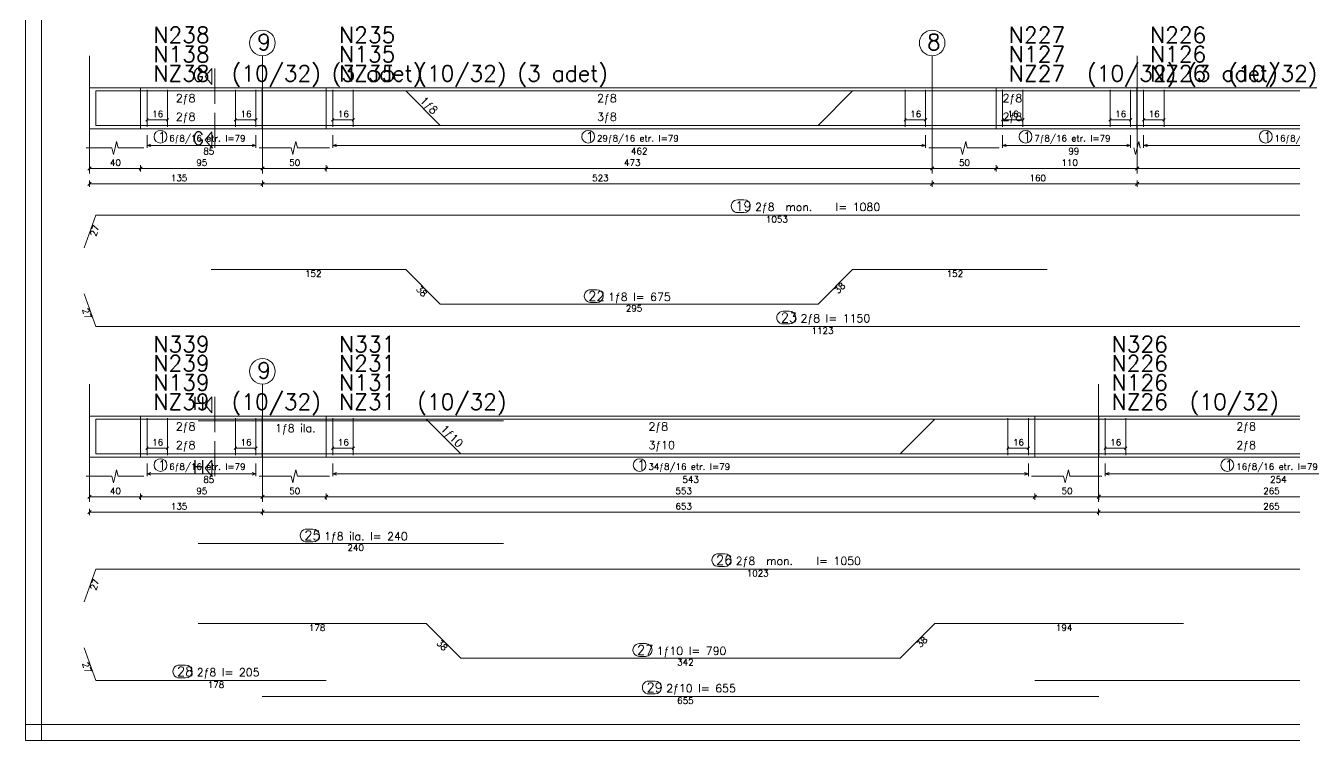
# Model space of a CAD drawing. Header units: inches. Extents: x -1.11 to 0.08, y 2.98 to 3.82.
# Drawn here: x -1.1065 to -0.7101, y 2.9812 to 3.2047 of the extents above; entities that cross this region are included whole.
import ezdxf

# ---------------------------------------------------------------- set-up
doc = ezdxf.new("R2010")
doc.units = ezdxf.units.IN
doc.header["$MEASUREMENT"] = 0
doc.linetypes.add('CENTER', pattern=[0.006500000000000001, 0.002, -0.001, 0.0005, -0.001, 0.002])
doc.linetypes.add('HIDDEN', pattern=[0.006, 0.002, -0.002, 0.002])
for name, color, linetype, lineweight in [('DONATI', 84, 'Continuous', 0), ('OLCU', 1, 'Continuous', 0), ('PENC2', 1, 'Continuous', 0), ('PENC3', 5, 'Continuous', 0), ('PENC4', 84, 'Continuous', 0), ('PEND2', 1, 'CENTER', 0), ('PENH3', 2, 'HIDDEN', 0)]:
    doc.layers.add(name, color=color, linetype=linetype, lineweight=lineweight)
doc.styles.add('RomanSTA', font='RomanSTA')

msp = doc.modelspace()

# ---------------------------------------------------------------- linework, layer by layer
at = {"layer": 'DONATI', "linetype": 'Continuous'}
for p, q in [((-1.084530444301764, 3.173433110782922), (-1.084530444301764, 3.184233110782921)), ((-1.084530444301764, 3.184233110782921), (-0.6638104482070606, 3.184233110782921)), ((-1.084530444301764, 3.184233110782921), (-1.084530444301764, 3.173433110782922)), ((-0.9877304448262851, 3.184233110782921), (-0.9769302173034351, 3.173433110782922)), ((-0.8589306785241764, 3.173433110782922), (-0.8481304510013263, 3.184233110782921)), ((-1.084530444301764, 3.173433110782922), (-0.6353304548637073, 3.173433110782922)), ((-1.088130443774263, 3.135233110782921), (-1.084530444301764, 3.145433110782922)), ((-1.084530444301764, 3.145433110782922), (-0.6638104482070606, 3.145433110782922)), ((-1.048530445851485, 3.128433110782922), (-0.9877304448262851, 3.128433110782922)), ((-0.9877304448262851, 3.128433110782922), (-0.9769302173034351, 3.117633110782922)), ((-0.8589306785241764, 3.117633110782922), (-0.8481304510013263, 3.128433110782922)), ((-0.8481304510013263, 3.128433110782922), (-0.7873304350749653, 3.128433110782922)), ((-1.088130443774263, 3.120833110782922), (-1.084530444301764, 3.110633110782921)), ((-0.9769302173034351, 3.117633110782922), (-0.8589306785241764, 3.117633110782922)), ((-1.084530444301764, 3.110633110782921), (-0.6353304548637073, 3.110633110782921)), ((-1.084530444301764, 3.070833110782921), (-1.084530444301764, 3.081633110782922)), ((-1.084530444301764, 3.081633110782922), (-0.6758104427234333, 3.081633110782922)), ((-1.084530444301764, 3.081633110782922), (-1.084530444301764, 3.070833110782921)), ((-1.052530446507136, 3.081133110782921), (-0.9572104378120105, 3.081133110782921)), ((-0.9813304407970111, 3.081633110782922), (-0.9705302132741611, 3.070833110782921)), ((-0.833250687874953, 3.070833110782921), (-0.8224504454509418, 3.081633110782922)), ((-1.084530444301764, 3.070833110782921), (-1.012530447401206, 3.070833110782921)), ((-1.032530443228881, 3.070833110782921), (-0.7712504430190723, 3.070833110782921)), ((-0.7912504537479084, 3.070833110782921), (-0.5152504606620472, 3.070833110782921)), ((-1.052530446507136, 3.042833110782921), (-0.9572104378120105, 3.042833110782921)), ((-1.088130443774263, 3.024633110782922), (-1.084530444301764, 3.034833110782921)), ((-1.084530444301764, 3.034833110782921), (-0.6758104427234333, 3.034833110782921)), ((-1.052530446507136, 3.017833110782921), (-0.9813304407970111, 3.017833110782921)), ((-0.9813304407970111, 3.017833110782921), (-0.9705302132741611, 3.007033110782921)), ((-0.833250687874953, 3.007033110782921), (-0.8224504454509418, 3.017833110782921)), ((-0.8224504454509418, 3.017833110782921), (-0.7447704537288349, 3.017833110782921)), ((-1.088130443774263, 3.010233110782921), (-1.084530444301764, 3.000033110782922)), ((-0.9705302132741611, 3.007033110782921), (-0.833250687874953, 3.007033110782921)), ((-1.084530444301764, 3.000033110782922), (-1.012530447401206, 3.000033110782922)), ((-0.7912504537479084, 3.000033110782922), (-0.5152504606620472, 3.000033110782922)), ((-1.032530443228881, 2.995033110782921), (-0.7712504430190723, 2.995033110782921))]:
    msp.add_line(p, q, dxfattribs=at)
at = {"layer": 'OLCU', "linetype": 'Continuous'}
for p, q in [((-1.068883576847712, 3.174833110782922), (-1.068177522577445, 3.175633110782921)), ((-1.068529648192326, 3.174233110782922), (-1.068530832834641, 3.176233110782921)), ((-1.062483576543729, 3.174833110782922), (-1.061777525998751, 3.175633110782921)), ((-1.062129647888343, 3.174233110782922), (-1.062130832530658, 3.176233110782921)), ((-1.041283579029242, 3.174833110782922), (-1.040577524758975, 3.175633110782921)), ((-1.040929646648566, 3.174233110782922), (-1.040930831290881, 3.176233110782921)), ((-1.034883574999968, 3.174833110782922), (-1.034177520729701, 3.175633110782921)), ((-1.034529650069873, 3.174233110782922), (-1.034530834712188, 3.176233110782921)), ((-1.010883578516642, 3.174833110782922), (-1.010177524246375, 3.175633110782921)), ((-1.010529646135966, 3.174233110782922), (-1.010530830778281, 3.176233110782921)), ((-1.004483574487368, 3.174833110782922), (-1.003777520217101, 3.175633110782921)), ((-1.004129649557273, 3.174233110782922), (-1.004130834199588, 3.176233110782921)), ((-0.8320835693256061, 3.174833110782922), (-0.8313775225059192, 3.175633110782921)), ((-0.8317296369449299, 3.174233110782922), (-0.8317308290378254, 3.176233110782921)), ((-0.8256835801974933, 3.174833110782922), (-0.8249775333778064, 3.175633110782921)), ((-0.8253296478168171, 3.174233110782922), (-0.8253308399097126, 3.176233110782921)), ((-0.8016835613624256, 3.174833110782922), (-0.8009775145427387, 3.175633110782921)), ((-0.8013296587840717, 3.174233110782922), (-0.8013308210746448, 3.176233110782921)), ((-0.7952835722343128, 3.174833110782922), (-0.7945775254146259, 3.175633110782921)), ((-0.7949296398536365, 3.174233110782922), (-0.794930831946532, 3.176233110782921)), ((-0.768083588637511, 3.174833110782922), (-0.7673775120155018, 3.175633110782921)), ((-0.7677296562568348, 3.174233110782922), (-0.7677308483497303, 3.176233110782921)), ((-0.7616835697070758, 3.174833110782922), (-0.760977522887389, 3.175633110782921)), ((-0.7613296373263996, 3.174233110782922), (-0.7613308294192951, 3.176233110782921)), ((-0.7576035721675556, 3.174833110782922), (-0.7568975253478687, 3.175633110782921)), ((-0.7572496397868793, 3.174233110782922), (-0.7572508318797748, 3.176233110782921)), ((-0.7512035830394428, 3.174833110782922), (-0.7504975362197559, 3.175633110782921)), ((-0.7508496506587665, 3.174233110782922), (-0.750850842751662, 3.176233110782921)), ((-1.06853044540445, 3.175233110782921), (-1.062130445100467, 3.175233110782921)), ((-1.04093044386069, 3.175233110782921), (-1.034530447281997, 3.175233110782921)), ((-1.01053044334809, 3.175233110782921), (-1.004130446769397, 3.175233110782921)), ((-0.8317304416076343, 3.175233110782921), (-0.8253304524795215, 3.175233110782921)), ((-0.8013304336444538, 3.175233110782921), (-0.794930444516341, 3.175233110782921)), ((-0.7677304311172168, 3.175233110782921), (-0.761330441989104, 3.175233110782921)), ((-0.7572504444495838, 3.175233110782921), (-0.750850455321471, 3.175233110782921)), ((-0.8840675069467228, 3.150233110782922), (-0.8821174962894123, 3.150233110782922)), ((-0.884070680894057, 3.146233110782922), (-0.8821206851379078, 3.146233110782922)), ((-0.9299836172238987, 3.122133110782921), (-0.9280336065665882, 3.122133110782921)), ((-0.929986791171233, 3.118133110782921), (-0.9280367954150837, 3.118133110782921)), ((-0.8698274953738849, 3.115433110782921), (-0.8678774847165744, 3.115433110782921)), ((-0.8698306693212192, 3.111433110782921), (-0.8678806735650699, 3.111433110782921)), ((-1.068883576847712, 3.072233110782922), (-1.068177522577445, 3.073033110782922)), ((-1.068529648192326, 3.071633110782921), (-1.068530832834641, 3.073633110782922)), ((-1.06853044540445, 3.072633110782922), (-1.062130445100467, 3.072633110782922)), ((-1.062483576543729, 3.072233110782922), (-1.061777525998751, 3.073033110782922)), ((-1.062129647888343, 3.071633110782921), (-1.062130832530658, 3.073633110782922)), ((-1.041283579029242, 3.072233110782922), (-1.040577524758975, 3.073033110782922)), ((-1.040929646648566, 3.071633110782921), (-1.040930831290881, 3.073633110782922)), ((-1.04093044386069, 3.072633110782922), (-1.034530447281997, 3.072633110782922)), ((-1.034883574999968, 3.072233110782922), (-1.034177520729701, 3.073033110782922)), ((-1.034529650069873, 3.071633110782921), (-1.034530834712188, 3.073633110782922)), ((-1.010883578516642, 3.072233110782922), (-1.010177524246375, 3.073033110782922)), ((-1.010529646135966, 3.071633110782921), (-1.010530830778281, 3.073633110782922)), ((-1.01053044334809, 3.072633110782922), (-1.004130446769397, 3.072633110782922)), ((-1.004483574487368, 3.072233110782922), (-1.003777520217101, 3.073033110782922)), ((-1.004129649557273, 3.071633110782921), (-1.004130834199588, 3.073633110782922)), ((-0.8000035746471088, 3.072233110782922), (-0.7992975278274219, 3.073033110782922)), ((-0.7996496422664325, 3.071633110782921), (-0.799650834359328, 3.073633110782922)), ((-0.799650446929137, 3.072633110782922), (-0.7932504578010242, 3.072633110782922)), ((-0.793603585518996, 3.072233110782922), (-0.7928975386993091, 3.073033110782922)), ((-0.7932496531383197, 3.071633110782921), (-0.7932508452312153, 3.073633110782922)), ((-0.7696035666839283, 3.072233110782922), (-0.7688975198642414, 3.073033110782922)), ((-0.769249634303252, 3.071633110782921), (-0.7692508263961475, 3.073633110782922)), ((-0.7692504389659565, 3.072633110782922), (-0.7628504498378437, 3.072633110782922)), ((-0.7632035775558155, 3.072233110782922), (-0.7624975307361286, 3.073033110782922)), ((-0.7628496451751392, 3.071633110782921), (-0.7628508372680347, 3.073633110782922)), ((-1.018662088967959, 3.047333110782922), (-1.016712085761229, 3.047333110782922)), ((-1.018665277816455, 3.043333110782922), (-1.016715274609725, 3.043333110782922)), ((-0.8900675042049091, 3.039633110782921), (-0.8881174935475986, 3.039633110782921)), ((-0.8900706781522434, 3.035633110782921), (-0.8881206823960941, 3.035633110782921)), ((-0.9147501750365894, 3.011533110782922), (-0.9128001643792789, 3.011533110782922)), ((-0.9147533489839237, 3.007533110782922), (-0.9128033532277744, 3.007533110782922)), ((-1.058427491642634, 3.004833110782922), (-1.056477492161195, 3.004833110782922)), ((-1.058430676765839, 3.000833110782922), (-1.0564806772844, 3.000833110782922)), ((-0.9117874963657062, 2.999833110782922), (-0.9098374857083957, 2.999833110782922)), ((-0.9117906703130405, 2.995833110782922), (-0.9098406745568912, 2.995833110782922))]:
    msp.add_line(p, q, dxfattribs=at)
at = {"layer": 'PENC2', "linetype": 'Continuous'}
for p, q in [((-1.078530445180933, 3.166433110782922), (-1.078030444167654, 3.168433110782921)), ((-1.078030444167654, 3.168433110782921), (-1.07753044501702, 3.166433110782922)), ((-1.06853044540445, 3.170433110782922), (-1.06853044540445, 3.166433110782922)), ((-1.06853044540445, 3.167233110782921), (-1.067330443717639, 3.167633110782921)), ((-1.034530447281997, 3.167233110782921), (-1.035730445243518, 3.167633110782921)), ((-1.034530447281997, 3.170433110782922), (-1.034530447281997, 3.166433110782922)), ((-1.022530445315043, 3.166433110782922), (-1.022030444301764, 3.168433110782921)), ((-1.022030444301764, 3.168433110782921), (-1.021530443288485, 3.166433110782922)), ((-1.01053044334809, 3.170433110782922), (-1.01053044334809, 3.166433110782922)), ((-1.01053044334809, 3.167233110782921), (-1.009330445386569, 3.167633110782921)), ((-0.8253304524795215, 3.167233110782921), (-0.8265304429904621, 3.167633110782921)), ((-0.8253304524795215, 3.170433110782922), (-0.8253304524795215, 3.166433110782922)), ((-0.8133304579631488, 3.166433110782922), (-0.8128304345981281, 3.168433110782921)), ((-0.8128304345981281, 3.168433110782921), (-0.8123304410354297, 3.166433110782922)), ((-0.8013304336444538, 3.170433110782922), (-0.8013304336444538, 3.166433110782922)), ((-0.8013304336444538, 3.167233110782921), (-0.8001304431335132, 3.167633110782921)), ((-0.761330441989104, 3.167233110782921), (-0.7625304325000446, 3.167633110782921)), ((-0.761330441989104, 3.170433110782922), (-0.761330441989104, 3.166433110782922)), ((-0.7592904432193439, 3.166433110782922), (-0.7587904496566455, 3.168433110782921)), ((-0.7587904496566455, 3.168433110782921), (-0.7582904560939472, 3.166433110782922)), ((-0.7572504444495838, 3.170433110782922), (-0.7572504444495838, 3.166433110782922)), ((-0.7572504444495838, 3.167233110782921), (-0.7560504539386432, 3.167633110782921)), ((-1.087530444793503, 3.166433110782922), (-1.079530445344846, 3.166433110782922)), ((-1.079530445344846, 3.166433110782922), (-1.079030444331567, 3.164433110782921)), ((-1.079030444331567, 3.164433110782921), (-1.078530445180933, 3.166433110782922)), ((-1.07753044501702, 3.166433110782922), (-1.069530443705718, 3.166433110782922)), ((-1.06853044540445, 3.167233110782921), (-1.034530447281997, 3.167233110782921)), ((-1.06853044540445, 3.167233110782921), (-1.067330443717639, 3.166833110782922)), ((-1.034530447281997, 3.167233110782921), (-1.035730445243518, 3.166833110782922)), ((-1.033530445255439, 3.166433110782922), (-1.023530447341601, 3.166433110782922)), ((-1.023530447341601, 3.166433110782922), (-1.023030446328322, 3.164433110782921)), ((-1.023030446328322, 3.164433110782921), (-1.022530445315043, 3.166433110782922)), ((-1.021530443288485, 3.166433110782922), (-1.011530445374648, 3.166433110782922)), ((-1.01053044334809, 3.167233110782921), (-0.8253304524795215, 3.167233110782921)), ((-1.01053044334809, 3.167233110782921), (-1.009330445386569, 3.166833110782922)), ((-0.8253304524795215, 3.167233110782921), (-0.8265304429904621, 3.166833110782922)), ((-0.8243304355518024, 3.166433110782922), (-0.8143304450885456, 3.166433110782922)), ((-0.8143304450885456, 3.166433110782922), (-0.8138304515258472, 3.164433110782921)), ((-0.8138304515258472, 3.164433110782921), (-0.8133304579631488, 3.166433110782922)), ((-0.8123304410354297, 3.166433110782922), (-0.8023304505721729, 3.166433110782922)), ((-0.8013304336444538, 3.167233110782921), (-0.761330441989104, 3.167233110782921)), ((-0.8013304336444538, 3.167233110782921), (-0.8001304431335132, 3.166833110782922)), ((-0.761330441989104, 3.167233110782921), (-0.7625304325000446, 3.166833110782922)), ((-0.7603304548637073, 3.166433110782922), (-0.7602904303447406, 3.166433110782922)), ((-0.7602904303447406, 3.166433110782922), (-0.7597904367820423, 3.164433110782921)), ((-0.7597904367820423, 3.164433110782921), (-0.7592904432193439, 3.166433110782922)), ((-0.7582904560939472, 3.166433110782922), (-0.7582504315749805, 3.166433110782922)), ((-0.7572504444495838, 3.167233110782921), (-0.655330435790221, 3.167233110782921)), ((-0.7572504444495838, 3.167233110782921), (-0.7560504539386432, 3.166833110782922)), ((-1.085990445174376, 3.160533110782922), (-1.086990445338289, 3.159533110782922)), ((-1.08649044432501, 3.161033110782922), (-1.08649044432501, 3.159033110782921)), ((-1.08649044432501, 3.160033110782921), (-1.070530445732276, 3.160033110782921)), ((-1.070030444718997, 3.160533110782922), (-1.071030446745555, 3.159533110782922)), ((-1.070530445732276, 3.161033110782922), (-1.070530445732276, 3.159033110782921)), ((-1.070530445732276, 3.160033110782921), (-1.032530443228881, 3.160033110782921)), ((-1.031990447498957, 3.160533110782922), (-1.032990442074935, 3.159533110782922)), ((-1.032490441061656, 3.161033110782922), (-1.032490441061656, 3.159033110782921)), ((-1.032490441061656, 3.160033110782921), (-1.012530447401206, 3.160033110782921)), ((-1.012030446387927, 3.160533110782922), (-1.013030440963904, 3.159533110782922)), ((-1.012530447401206, 3.161033110782922), (-1.012530447401206, 3.159033110782921)), ((-1.012530447401206, 3.160033110782921), (-0.8233304484264057, 3.160033110782921)), ((-0.8227904303447406, 3.160533110782922), (-0.8237904472724598, 3.159533110782922)), ((-0.8232904537097614, 3.161033110782922), (-0.8232904537097614, 3.159033110782921)), ((-0.8232904537097614, 3.160033110782921), (-0.8033304376975696, 3.160033110782921)), ((-0.8028304441348713, 3.160533110782922), (-0.803830431260268, 3.159533110782922)), ((-0.8033304376975696, 3.161033110782922), (-0.8033304376975696, 3.159033110782921)), ((-0.8033304376975696, 3.160033110782921), (-0.7593304379359882, 3.160033110782921)), ((-0.7587504549400013, 3.160533110782922), (-0.759750442065398, 3.159533110782922)), ((-0.7592504485026996, 3.161033110782922), (-0.7592504485026996, 3.159033110782921)), ((-0.7592504485026996, 3.160033110782921), (-0.6533304317371051, 3.160033110782921)), ((-1.085990445174376, 3.155733110782922), (-1.086990445338289, 3.154733110782922)), ((-1.08649044432501, 3.156233110782921), (-1.08649044432501, 3.154233110782922)), ((-1.031990447498957, 3.155733110782922), (-1.032990442074935, 3.154733110782922)), ((-1.032490441061656, 3.156233110782921), (-1.032490441061656, 3.154233110782922)), ((-0.8227904303447406, 3.155733110782922), (-0.8237904472724598, 3.154733110782922)), ((-0.8232904537097614, 3.156233110782921), (-0.8232904537097614, 3.154233110782922)), ((-0.7587904496566455, 3.155733110782922), (-0.7597904367820423, 3.154733110782922)), ((-0.7592904432193439, 3.156233110782921), (-0.7592904432193439, 3.154233110782922)), ((-1.08649044432501, 3.155233110782921), (-1.032490441061656, 3.155233110782921)), ((-1.032490441061656, 3.155233110782921), (-0.8232904537097614, 3.155233110782921)), ((-0.8232904537097614, 3.155233110782921), (-0.7592904432193439, 3.155233110782921)), ((-0.7592904432193439, 3.155233110782921), (-0.6532904370204609, 3.155233110782921)), ((-1.078530445180933, 3.063833110782921), (-1.078030444167654, 3.065833110782922)), ((-1.078030444167654, 3.065833110782922), (-1.07753044501702, 3.063833110782921)), ((-1.06853044540445, 3.067833110782921), (-1.06853044540445, 3.063833110782921)), ((-1.06853044540445, 3.064633110782922), (-1.067330443717639, 3.065033110782922)), ((-1.06853044540445, 3.064633110782922), (-1.034530447281997, 3.064633110782922)), ((-1.06853044540445, 3.064633110782922), (-1.067330443717639, 3.064233110782922)), ((-1.034530447281997, 3.064633110782922), (-1.035730445243518, 3.065033110782922)), ((-1.034530447281997, 3.064633110782922), (-1.035730445243518, 3.064233110782922)), ((-1.034530447281997, 3.067833110782921), (-1.034530447281997, 3.063833110782921)), ((-1.022530445315043, 3.063833110782921), (-1.022030444301764, 3.065833110782922)), ((-1.022030444301764, 3.065833110782922), (-1.021530443288485, 3.063833110782921)), ((-1.01053044334809, 3.067833110782921), (-1.01053044334809, 3.063833110782921)), ((-1.01053044334809, 3.064633110782922), (-1.009330445386569, 3.065033110782922)), ((-1.01053044334809, 3.064633110782922), (-0.7932504578010242, 3.064633110782922)), ((-1.01053044334809, 3.064633110782922), (-1.009330445386569, 3.064233110782922)), ((-0.7932504578010242, 3.064633110782922), (-0.7944504483119648, 3.065033110782922)), ((-0.7932504578010242, 3.064633110782922), (-0.7944504483119648, 3.064233110782922)), ((-0.7932504578010242, 3.067833110782921), (-0.7932504578010242, 3.063833110782921)), ((-0.7812504334823291, 3.063833110782921), (-0.7807504399196308, 3.065833110782922)), ((-0.7807504399196308, 3.065833110782922), (-0.7802504463569324, 3.063833110782921)), ((-0.7692504389659565, 3.067833110782921), (-0.7692504389659565, 3.063833110782921)), ((-0.7692504389659565, 3.064633110782922), (-0.7680504484550159, 3.065033110782922)), ((-0.7692504389659565, 3.064633110782922), (-0.6673304303065937, 3.064633110782922)), ((-0.7692504389659565, 3.064633110782922), (-0.7680504484550159, 3.064233110782922)), ((-1.087530444793503, 3.063833110782921), (-1.079530445344846, 3.063833110782921)), ((-1.079530445344846, 3.063833110782921), (-1.079030444331567, 3.061833110782922)), ((-1.079030444331567, 3.061833110782922), (-1.078530445180933, 3.063833110782921)), ((-1.07753044501702, 3.063833110782921), (-1.069530443705718, 3.063833110782921)), ((-1.033530445255439, 3.063833110782921), (-1.023530447341601, 3.063833110782921)), ((-1.023530447341601, 3.063833110782921), (-1.023030446328322, 3.061833110782922)), ((-1.023030446328322, 3.061833110782922), (-1.022530445315043, 3.063833110782921)), ((-1.021530443288485, 3.063833110782921), (-1.011530445374648, 3.063833110782921)), ((-0.7922504408733051, 3.063833110782921), (-0.7822504504100483, 3.063833110782921)), ((-0.7822504504100483, 3.063833110782921), (-0.7817504568473499, 3.061833110782922)), ((-0.7817504568473499, 3.061833110782922), (-0.7812504334823291, 3.063833110782921)), ((-0.7802504463569324, 3.063833110782921), (-0.7702504558936756, 3.063833110782921)), ((-1.085990445174376, 3.057933110782922), (-1.086990445338289, 3.056933110782921)), ((-1.08649044432501, 3.058433110782921), (-1.08649044432501, 3.056433110782922)), ((-1.08649044432501, 3.057433110782922), (-1.070530445732276, 3.057433110782922)), ((-1.070030444718997, 3.057933110782922), (-1.071030446745555, 3.056933110782921)), ((-1.070530445732276, 3.058433110782921), (-1.070530445732276, 3.056433110782922)), ((-1.070530445732276, 3.057433110782922), (-1.032530443228881, 3.057433110782922)), ((-1.031990447498957, 3.057933110782922), (-1.032990442074935, 3.056933110782921)), ((-1.032490441061656, 3.058433110782921), (-1.032490441061656, 3.056433110782922)), ((-1.032490441061656, 3.057433110782922), (-1.012530447401206, 3.057433110782922)), ((-1.012030446387927, 3.057933110782922), (-1.013030440963904, 3.056933110782921)), ((-1.012530447401206, 3.058433110782921), (-1.012530447401206, 3.056433110782922)), ((-1.012530447401206, 3.057433110782922), (-0.7912504537479084, 3.057433110782922)), ((-0.7907504303828876, 3.057933110782922), (-0.7917504473106067, 3.056933110782921)), ((-0.7912504537479084, 3.058433110782921), (-0.7912504537479084, 3.056433110782922)), ((-0.7912504537479084, 3.057433110782922), (-0.7712904377357166, 3.057433110782922)), ((-0.7707504494563739, 3.057933110782922), (-0.7717504365817707, 3.056933110782921)), ((-0.7712504430190723, 3.058433110782921), (-0.7712504430190723, 3.056433110782922)), ((-0.7712504430190723, 3.057433110782922), (-0.6653304560558002, 3.057433110782922)), ((-1.085990445174376, 3.053133110782921), (-1.086990445338289, 3.052133110782921)), ((-1.08649044432501, 3.053633110782922), (-1.08649044432501, 3.051633110782921)), ((-1.031990447498957, 3.053133110782921), (-1.032990442074935, 3.052133110782921)), ((-1.032490441061656, 3.053633110782922), (-1.032490441061656, 3.051633110782921)), ((-0.7707904441730182, 3.053133110782921), (-0.771790431298415, 3.052133110782921)), ((-0.7712904377357166, 3.053633110782922), (-0.7712904377357166, 3.051633110782921)), ((-1.08649044432501, 3.052633110782922), (-1.032490441061656, 3.052633110782922)), ((-1.032490441061656, 3.052633110782922), (-0.7712904377357166, 3.052633110782922)), ((-0.7712904377357166, 3.052633110782922), (-0.6652904315368335, 3.052633110782922))]:
    msp.add_line(p, q, dxfattribs=at)
at = {"layer": 'PENC2'}
for centre in [(-1.06432924927036, 3.169933110782921), (-0.9307292564288776, 3.169933110782921), (-0.7941292388812702, 3.169933110782921), (-0.7190892560855549, 3.169933110782921), (-1.06432924927036, 3.067333110782922), (-0.914689259089629, 3.067333110782922), (-0.7310892506019275, 3.067333110782922)]:
    msp.add_circle(centre, 0.002000000094994903, dxfattribs=at)
for centre, start, end in [((-0.8840690864698093, 3.148233110782921), 90.00122447294544, 270.0036734188379), ((-0.88211909071366, 3.148233110782921), 270.0036734188379, 90.00122447294544), ((-0.9299851967469852, 3.120133110782922), 90.00122447294544, 270.0036734188379), ((-0.9280352009908359, 3.120133110782922), 270.0036734188379, 90.00122447294544), ((-0.8698290748969715, 3.113433110782922), 90.00122447294544, 270.0036734188379), ((-0.8678790791408222, 3.113433110782922), 270.0036734188379, 90.00122447294544), ((-1.018663683392207, 3.045333110782921), 90.00122447294544, 270.0036734188379), ((-1.016713680185477, 3.045333110782921), 270.0036734188379, 90.00122447294544), ((-0.8900690837279956, 3.037633110782922), 90.00122447294544, 270.0036734188379), ((-0.8881190879718464, 3.037633110782922), 270.0036734188379, 90.00122447294544), ((-0.914751754559676, 3.009533110782922), 90.00122447294544, 270.0036734188379), ((-0.9128017588035267, 3.009533110782922), 270.0036734188379, 90.00122447294544), ((-1.058429086066882, 3.002833110782921), 90.00122447294544, 270.0036734188379), ((-1.056479082860152, 3.002833110782921), 270.0036734188379, 90.00122447294544), ((-0.9117890758887928, 2.997833110782921), 90.00122447294544, 270.0036734188379), ((-0.9098390801326435, 2.997833110782921), 270.0036734188379, 90.00122447294544)]:
    msp.add_arc(centre, 0.002000000094994903, start, end, dxfattribs=at)
at = {"layer": 'PENC3', "linetype": 'Continuous'}
for p, q in [((-1.106530444182555, 2.981233110782922), (-1.106530444182555, 3.821533110782922)), ((-1.101530444294314, 2.981233110782922), (-1.101530444294314, 3.821533110782922)), ((-1.08653044462959, 3.185233110782922), (-1.08649044432501, 3.185233110782922)), ((-1.08653044462959, 3.185233110782922), (-1.08653044462959, 3.172433110782921)), ((-1.08649044432501, 3.185233110782922), (-1.032490441061656, 3.185233110782922)), ((-1.032490441061656, 3.185233110782922), (-0.8232904537097614, 3.185233110782922)), ((-0.8232904537097614, 3.185233110782922), (-0.7592904432193439, 3.185233110782922)), ((-0.7592904432193439, 3.185233110782922), (-0.6532904370204609, 3.185233110782922)), ((-1.08653044462959, 3.172433110782921), (-1.08649044432501, 3.172433110782921)), ((-1.08649044432501, 3.172433110782921), (-1.070530445732276, 3.172433110782921)), ((-1.070530445732276, 3.172433110782921), (-1.032530443228881, 3.172433110782921)), ((-1.032530443228881, 3.172433110782921), (-1.032490441061656, 3.172433110782921)), ((-1.032490441061656, 3.172433110782921), (-1.012530447401206, 3.172433110782921)), ((-1.012530447401206, 3.172433110782921), (-0.8233304484264057, 3.172433110782921)), ((-0.8233304484264057, 3.172433110782921), (-0.8232904537097614, 3.172433110782921)), ((-0.8232904537097614, 3.172433110782921), (-0.8033304376975696, 3.172433110782921)), ((-0.8033304376975696, 3.172433110782921), (-0.7593304379359882, 3.172433110782921)), ((-0.7593304379359882, 3.172433110782921), (-0.7592904432193439, 3.172433110782921)), ((-0.7592904432193439, 3.172433110782921), (-0.7592504485026996, 3.172433110782921)), ((-0.7592504485026996, 3.172433110782921), (-0.6533304317371051, 3.172433110782921)), ((-1.08653044462959, 3.082633110782921), (-1.08649044432501, 3.082633110782921)), ((-1.08653044462959, 3.082633110782921), (-1.08653044462959, 3.069833110782922)), ((-1.08649044432501, 3.082633110782921), (-1.032490441061656, 3.082633110782921)), ((-1.032490441061656, 3.082633110782921), (-0.7712904377357166, 3.082633110782921)), ((-0.7712904377357166, 3.082633110782921), (-0.6652904315368335, 3.082633110782921)), ((-1.08653044462959, 3.069833110782922), (-1.08649044432501, 3.069833110782922)), ((-1.08649044432501, 3.069833110782922), (-1.070530445732276, 3.069833110782922)), ((-1.070530445732276, 3.069833110782922), (-1.032530443228881, 3.069833110782922)), ((-1.032530443228881, 3.069833110782922), (-1.032490441061656, 3.069833110782922)), ((-1.032490441061656, 3.069833110782922), (-1.012530447401206, 3.069833110782922)), ((-1.012530447401206, 3.069833110782922), (-0.7912504537479084, 3.069833110782922)), ((-0.7912504537479084, 3.069833110782922), (-0.7712904377357166, 3.069833110782922)), ((-0.7712904377357166, 3.069833110782922), (-0.7712504430190723, 3.069833110782922)), ((-0.7712504430190723, 3.069833110782922), (-0.6653304560558002, 3.069833110782922)), ((-1.106530444182555, 2.986233110782921), (0.08246956630786251, 2.986233110782921)), ((-1.106530444182555, 2.981233110782922), (-1.106530444182555, 2.983333110782922)), ((-1.106530444182555, 2.981233110782922), (0.08246956630786251, 2.981233110782922))]:
    msp.add_line(p, q, dxfattribs=at)
at = {"layer": 'PENC3'}
for centre in [(-1.032490441061656, 3.199233110782921), (-0.8232904537097614, 3.199233110782921), (-1.032490441061656, 3.096633110782922)]:
    msp.add_circle(centre, 0.004000000189989805, dxfattribs=at)
at = {"layer": 'PENC4', "linetype": 'Continuous'}
for p, q in [((-1.048330446191232, 3.191233110782921), (-1.050330446519057, 3.188733110782922)), ((-1.050330446519057, 3.188733110782922), (-1.048330446191232, 3.186233110782922)), ((-1.048330446191232, 3.191233110782921), (-1.048330446191232, 3.186233110782922)), ((-1.047330444164674, 3.191233110782921), (-1.047330444164674, 3.180233110782921)), ((-1.06853044540445, 3.184633110782921), (-1.06853044540445, 3.173033110782922)), ((-1.062130445100467, 3.184633110782921), (-1.062130445100467, 3.173033110782922)), ((-1.04093044386069, 3.184633110782921), (-1.04093044386069, 3.173033110782922)), ((-1.034530447281997, 3.184633110782921), (-1.034530447281997, 3.173033110782922)), ((-1.01053044334809, 3.184633110782921), (-1.01053044334809, 3.173033110782922)), ((-1.004130446769397, 3.184633110782921), (-1.004130446769397, 3.173033110782922)), ((-0.8317304416076343, 3.184633110782921), (-0.8317304416076343, 3.173033110782922)), ((-0.8253304524795215, 3.184633110782921), (-0.8253304524795215, 3.173033110782922)), ((-0.8013304336444538, 3.184633110782921), (-0.8013304336444538, 3.173033110782922)), ((-0.794930444516341, 3.184633110782921), (-0.794930444516341, 3.173033110782922)), ((-0.7677304311172168, 3.184633110782921), (-0.7677304311172168, 3.173033110782922)), ((-0.761330441989104, 3.184633110782921), (-0.761330441989104, 3.173033110782922)), ((-0.7572504444495838, 3.184633110782921), (-0.7572504444495838, 3.173033110782922)), ((-0.750850455321471, 3.184633110782921), (-0.750850455321471, 3.173033110782922)), ((-1.047330444164674, 3.166433110782922), (-1.047330444164674, 3.177433110782922)), ((-1.050330446519057, 3.168933110782922), (-1.048330446191232, 3.171433110782921)), ((-1.048330446191232, 3.166433110782922), (-1.050330446519057, 3.168933110782922)), ((-1.048330446191232, 3.166433110782922), (-1.048330446191232, 3.171433110782921)), ((-1.048330446191232, 3.088633110782922), (-1.050330446519057, 3.086133110782922)), ((-1.048330446191232, 3.088633110782922), (-1.048330446191232, 3.083633110782921)), ((-1.047330444164674, 3.088633110782922), (-1.047330444164674, 3.077633110782922)), ((-1.050330446519057, 3.086133110782922), (-1.048330446191232, 3.083633110782921)), ((-1.06853044540445, 3.082033110782922), (-1.06853044540445, 3.070433110782921)), ((-1.062130445100467, 3.082033110782922), (-1.062130445100467, 3.070433110782921)), ((-1.04093044386069, 3.082033110782922), (-1.04093044386069, 3.070433110782921)), ((-1.034530447281997, 3.082033110782922), (-1.034530447281997, 3.070433110782921)), ((-1.01053044334809, 3.082033110782922), (-1.01053044334809, 3.070433110782921)), ((-1.004130446769397, 3.082033110782922), (-1.004130446769397, 3.070433110782921)), ((-0.799650446929137, 3.082033110782922), (-0.799650446929137, 3.070433110782921)), ((-0.7932504578010242, 3.082033110782922), (-0.7932504578010242, 3.070433110782921)), ((-0.7692504389659565, 3.082033110782922), (-0.7692504389659565, 3.070433110782921)), ((-0.7628504498378437, 3.082033110782922), (-0.7628504498378437, 3.070433110782921)), ((-1.047330444164674, 3.063833110782921), (-1.047330444164674, 3.074833110782921)), ((-1.050330446519057, 3.066333110782922), (-1.048330446191232, 3.068833110782922)), ((-1.048330446191232, 3.063833110782921), (-1.048330446191232, 3.068833110782922)), ((-1.048330446191232, 3.063833110782921), (-1.050330446519057, 3.066333110782922))]:
    msp.add_line(p, q, dxfattribs=at)
at = {"layer": 'PEND2', "linetype": 'CENTER'}
for p, q in [((-1.08649044432501, 3.195233110782921), (-1.08649044432501, 3.158433110782922)), ((-1.032490441061656, 3.195233110782921), (-1.032490441061656, 3.158433110782922)), ((-0.8232904537097614, 3.195233110782921), (-0.8232904537097614, 3.158433110782922)), ((-0.7592904432193439, 3.195233110782921), (-0.7592904432193439, 3.158433110782922)), ((-1.08649044432501, 3.092633110782922), (-1.08649044432501, 3.055833110782921)), ((-1.032490441061656, 3.092633110782922), (-1.032490441061656, 3.055833110782921)), ((-0.7712904377357166, 3.092633110782922), (-0.7712904377357166, 3.055833110782921))]:
    msp.add_line(p, q, dxfattribs=at)
at = {"layer": 'PENH3', "linetype": 'HIDDEN'}
for p, q in [((-1.070530445732276, 3.185233110782922), (-1.070530445732276, 3.172433110782921)), ((-1.032530443228881, 3.185233110782922), (-1.032530443228881, 3.172433110782921)), ((-1.012530447401206, 3.185233110782922), (-1.012530447401206, 3.172433110782921)), ((-0.8233304484264057, 3.185233110782922), (-0.8233304484264057, 3.172433110782921)), ((-0.8033304376975696, 3.185233110782922), (-0.8033304376975696, 3.172433110782921)), ((-0.7593304379359882, 3.185233110782922), (-0.7593304379359882, 3.172433110782921)), ((-0.7592504485026996, 3.185233110782922), (-0.7592504485026996, 3.172433110782921)), ((-1.070530445732276, 3.082633110782921), (-1.070530445732276, 3.069833110782922)), ((-1.032530443228881, 3.082633110782921), (-1.032530443228881, 3.069833110782922)), ((-1.012530447401206, 3.082633110782921), (-1.012530447401206, 3.069833110782922)), ((-0.7912504537479084, 3.082633110782921), (-0.7912504537479084, 3.069833110782922)), ((-0.7712504430190723, 3.082633110782921), (-0.7712504430190723, 3.069833110782922))]:
    msp.add_line(p, q, dxfattribs=at)

# ---------------------------------------------------------------- texts
at = {"layer": 'PENC2', "style": 'RomanSTA'}
for s, p in [(' 85', (-1.052330443121592, 3.164433110782921)), (' 462', (-0.9187304391042392, 3.164433110782921)), (' 99', (-0.782130436457793, 3.164433110782921)), ('1053', (-0.8752108080760639, 3.143133110782922)), ('152', (-1.019170814611117, 3.126133110782921)), ('152', (-0.8187708123103778, 3.126133110782921)), ('295', (-0.9189708097354572, 3.115333110782922)), ('1123', (-0.8609708114043872, 3.108333110782922)), (' 85', (-1.052330443121592, 3.061833110782922)), (' 543', (-0.9026904417649906, 3.061833110782922)), (' 254', (-0.7190904481784504, 3.061833110782922)), ('240', (-1.005910815157096, 3.040533110782921)), ('1023', (-0.8812108053342502, 3.032533110782921)), ('178', (-1.017970809199015, 3.015533110782922)), ('194', (-0.7846508188621204, 3.015533110782922)), ('342', (-0.9029308123962085, 3.004733110782921)), ('178', (-1.049570811398427, 2.997733110782922)), ('655', (-0.9029308123962085, 2.992733110782921))]:
    msp.add_text(s, height=0.002, dxfattribs=at).set_placement(p)
for s, rotation, p in [('27', 70.5297986741655, (-1.084533998228709, 3.138633110782922)), ('38', 45.00003620934873, (-0.8526588244811695, 3.120733110782921)), ('38', 315.0048654971838, (-0.9846733971015613, 3.122133110782921)), ('27', 289.4750992176179, (-1.088820466257731, 3.115933110782922)), ('27', 70.5297986741655, (-1.084533998228709, 3.028033110782922)), ('38', 45.00003620934873, (-0.826978818930785, 3.010133110782922)), ('38', 315.0048654971838, (-0.9782734079734485, 3.011533110782922)), ('27', 289.4750992176179, (-1.088820466257731, 3.005333110782921))]:
    msp.add_text(s, height=0.002, rotation=rotation, dxfattribs=at).set_placement(p)
at = {"layer": 'PENC3', "style": 'RomanSTA'}
for s, height, p in [('2ƒ8', 0.0025, (-1.05953044579188, 3.180733110782922)), ('2ƒ8', 0.0025, (-0.9279304458276432, 3.180733110782922)), ('2ƒ8', 0.0025, (-0.8012904389278095, 3.180733110782922)), ('16', 0.002, (-1.066930757321517, 3.176033110782921)), ('2ƒ8', 0.0025, (-1.05953044579188, 3.174933110782922)), ('16', 0.002, (-1.039330759503047, 3.176033110782921)), ('16', 0.002, (-1.008930758990447, 3.176033110782921)), ('3ƒ8', 0.0025, (-0.9279304458276432, 3.174933110782922)), ('16', 0.002, (-0.83013074234883, 3.176033110782921)), ('2ƒ8', 0.0025, (-0.8012904389278095, 3.174933110782922)), ('16', 0.002, (-0.7997307641879718, 3.176033110782921)), ('16', 0.002, (-0.7661307616607349, 3.176033110782921)), ('16', 0.002, (-0.7556507451907795, 3.176033110782921)), ('  6ƒ8/16 etr. l=79', 0.002, (-1.064330445088546, 3.168433110782921)), ('  29ƒ8/16 etr. l=79', 0.002, (-0.9307304485217731, 3.168433110782921)), ('  7ƒ8/16 etr. l=79', 0.002, (-0.7941304309741657, 3.168433110782921)), ('  16ƒ8/16 etr. l=79', 0.002, (-0.7190904481784504, 3.168433110782921)), ('40', 0.002, (-1.080110443241994, 3.160833110782922)), ('95', 0.002, (-1.053130445487897, 3.160833110782922)), ('50', 0.002, (-1.024110445238749, 3.160833110782922)), ('473', 0.002, (-0.9195304377452533, 3.160833110782922)), ('50', 0.002, (-0.8149104578868549, 3.160833110782922)), ('110', 0.002, (-0.7829304499999683, 3.160833110782922)), ('135', 0.002, (-1.061090444631974, 3.156033110782921)), ('523', 0.002, (-0.9294904483930271, 3.156033110782921)), ('160', 0.002, (-0.7928904457465809, 3.156033110782921)), ('  2ƒ8  mon.   l= 1080', 0.0025, (-0.8820702894107502, 3.146733110782922)), ('  1ƒ8 l= 675', 0.0025, (-0.9279863996879261, 3.118633110782921)), ('  2ƒ8 l= 1150', 0.0025, (-0.8678302778379123, 3.111933110782922)), ('2ƒ8', 0.0025, (-1.05953044579188, 3.078133110782922)), ('2ƒ8', 0.0025, (-0.9118904484883945, 3.078133110782922)), ('2ƒ8', 0.0025, (-0.7282904549018543, 3.078133110782922)), ('1ƒ8 ila.', 0.0025, (-1.02853044257323, 3.077633110782922)), ('16', 0.002, (-1.066930757321517, 3.073433110782922)), ('2ƒ8', 0.0025, (-1.05953044579188, 3.072333110782921)), ('16', 0.002, (-1.039330759503047, 3.073433110782922)), ('16', 0.002, (-1.008930758990447, 3.073433110782922)), ('3ƒ10', 0.0025, (-0.9118904484883945, 3.072333110782921)), ('16', 0.002, (-0.7980507476703327, 3.073433110782922)), ('16', 0.002, (-0.7676507695094745, 3.073433110782922)), ('2ƒ8', 0.0025, (-0.7282904549018543, 3.072333110782921)), ('  6ƒ8/16 etr. l=79', 0.002, (-1.064330445088546, 3.065833110782922)), ('  34ƒ8/16 etr. l=79', 0.002, (-0.9146904511825245, 3.065833110782922)), ('  16ƒ8/16 etr. l=79', 0.002, (-0.731090442694823, 3.065833110782922)), ('40', 0.002, (-1.080110443241994, 3.058233110782921)), ('95', 0.002, (-1.053130445487897, 3.058233110782921)), ('50', 0.002, (-1.024110445238749, 3.058233110782921)), ('553', 0.002, (-0.9034904404060047, 3.058233110782921)), ('50', 0.002, (-0.7828704579250019, 3.058233110782921)), ('265', 0.002, (-0.7198904319183033, 3.058233110782921)), ('135', 0.002, (-1.061090444631974, 3.053433110782922)), ('653', 0.002, (-0.9034904404060047, 3.053433110782922)), ('265', 0.002, (-0.7198904319183033, 3.053433110782922)), ('  1ƒ8 ila. l= 240', 0.0025, (-1.016664878882567, 3.043833110782922)), ('  2ƒ8  mon.   l= 1050', 0.0025, (-0.8880702866689365, 3.036133110782921)), ('  1ƒ10 l= 790', 0.0025, (-0.9127529575006168, 3.008033110782922)), ('  2ƒ8 l= 205', 0.0025, (-1.056430281557242, 3.001333110782921)), ('  2ƒ10 l= 655', 0.0025, (-0.9097902788297336, 2.996333110782921))]:
    msp.add_text(s, height=height, dxfattribs=at).set_placement(p)
for s, p in [(' 1ƒ8', (-0.984730446197192, 3.182233110782922)), (' 1ƒ10', (-0.9783304496184986, 3.079633110782921))]:
    msp.add_text(s, height=0.0025, rotation=315.0042856553107, dxfattribs=at).set_placement(p)
at = {"layer": 'PENC4', "style": 'RomanSTA'}
for s, height, p in [('N238', 0.005, (-1.066530445076625, 3.199233110782921)), ('N235', 0.005, (-1.008530446745555, 3.199233110782921)), ('N227', 0.005, (-0.7993304295913379, 3.199233110782921)), ('N226', 0.005, (-0.7552504403964679, 3.199233110782921)), ('9', 0.005, (-1.03410948947827, 3.197033110782922)), ('8', 0.005, (-0.8249094946757953, 3.197033110782922)), ('N138', 0.005, (-1.066530445076625, 3.193233110782922)), ('N135', 0.005, (-1.008530446745555, 3.193233110782922)), ('N127', 0.005, (-0.7993304295913379, 3.193233110782922)), ('N126', 0.005, (-0.7552504403964679, 3.193233110782922)), ('NZ38  (10/32) (3 adet)', 0.005, (-1.066530445076625, 3.187233110782921)), ('NZ35  (10/32) (3 adet)', 0.005, (-1.008530446745555, 3.187233110782921)), ('NZ27  (10/32) (3 adet)', 0.005, (-0.7993304295913379, 3.187233110782921)), ('NZ26  (10/32)', 0.005, (-0.7552504403964679, 3.187233110782921)), ('G', 0.004, (-1.054330443449418, 3.187233110782921)), ('1', 0.003, (-1.065080442883174, 3.168433110782921)), ('G', 0.004, (-1.054330443449418, 3.167433110782921)), ('1', 0.003, (-0.9314804537669819, 3.168433110782921)), ('1', 0.003, (-0.7948804362193744, 3.168433110782921)), ('1', 0.003, (-0.7198404534236591, 3.168433110782921)), ('19', 0.003, (-0.8848202838079136, 3.146733110782922)), ('22', 0.003, (-0.9307363940850895, 3.118633110782921)), ('23', 0.003, (-0.8705802722350757, 3.111933110782922)), ('N339', 0.005, (-1.066530445076625, 3.102633110782921)), ('N331', 0.005, (-1.008530446745555, 3.102633110782921)), ('N326', 0.005, (-0.7672504349128406, 3.102633110782921)), ('N239', 0.005, (-1.066530445076625, 3.096633110782922)), ('N231', 0.005, (-1.008530446745555, 3.096633110782922)), ('N226', 0.005, (-0.7672504349128406, 3.096633110782922)), ('9', 0.005, (-1.03410948947827, 3.094433110782921)), ('N139', 0.005, (-1.066530445076625, 3.090633110782921)), ('N131', 0.005, (-1.008530446745555, 3.090633110782921)), ('N126', 0.005, (-0.7672504349128406, 3.090633110782921)), ('NZ39  (10/32)', 0.005, (-1.066530445076625, 3.084633110782922)), ('H', 0.004, (-1.054330443449418, 3.084633110782922)), ('NZ31  (10/32)', 0.005, (-1.008530446745555, 3.084633110782922)), ('NZ26  (10/32)', 0.005, (-0.7672504349128406, 3.084633110782922)), ('1', 0.003, (-1.065080442883174, 3.065833110782922)), ('H', 0.004, (-1.054330443449418, 3.064833110782922)), ('1', 0.003, (-0.9154404564277332, 3.065833110782922)), ('1', 0.003, (-0.7318404479400318, 3.065833110782922)), ('25', 0.003, (-1.019414873279731, 3.043833110782922)), ('26', 0.003, (-0.8908202810660999, 3.036133110782921)), ('27', 0.003, (-0.9155029518977802, 3.008033110782922)), ('28', 0.003, (-1.059180279679696, 3.001333110782921)), ('29', 0.003, (-0.912540273226897, 2.996333110782921))]:
    msp.add_text(s, height=height, dxfattribs=at).set_placement(p)

doc.saveas('drawing.dxf')
